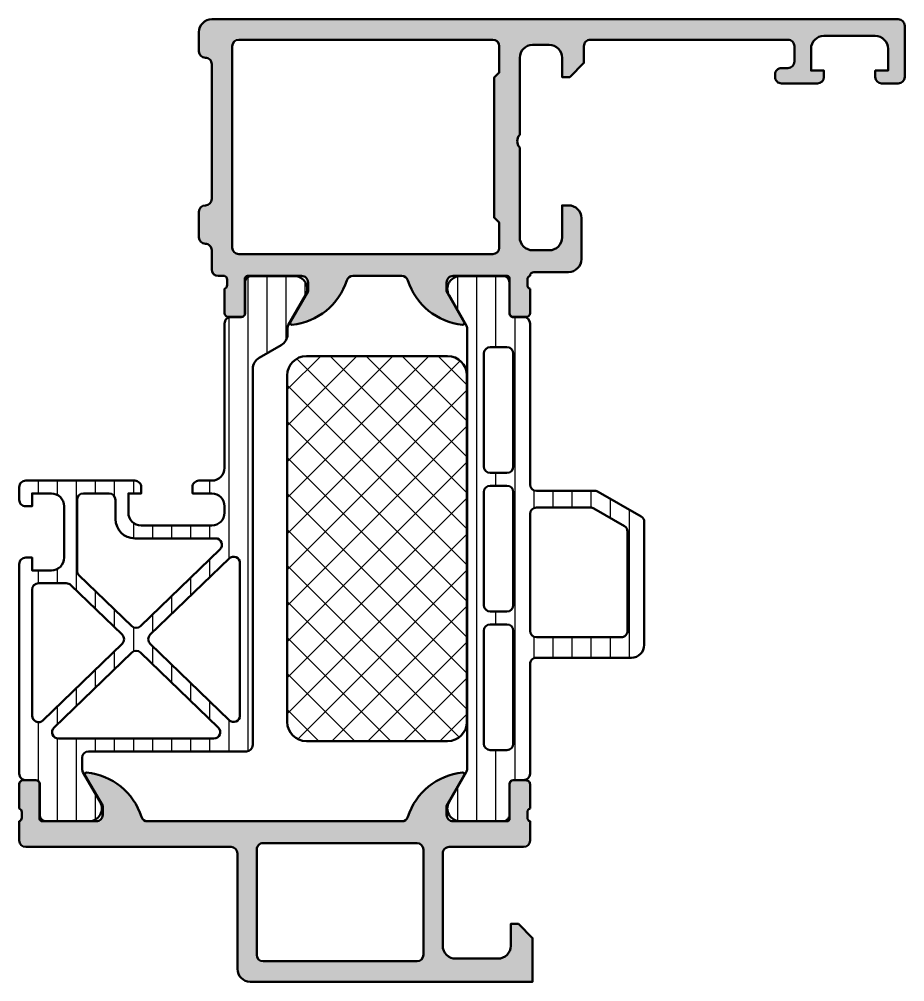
# Model space of a CAD drawing. Extents: x 0 to 69, y 0 to 75.
import ezdxf

# ---------------------------------------------------------------- set-up
doc = ezdxf.new("R2010")
doc.units = 0
for name, color, linetype, lineweight in [('0S-Alu contour', 7, 'Continuous', 50), ('0S-Alu hatch', 252, 'Continuous', 25), ('0S-Plastic contour', 254, 'Continuous', 50), ('0S-Plastic hatch', 253, 'Continuous', 25), ('0S-PT contour', 91, 'Continuous', 50), ('0S-PT hatch', 103, 'Continuous', 25)]:
    doc.layers.add(name, color=color, linetype=linetype, lineweight=lineweight)
pattern_1 = [(90, (0, 0), (-1.4859, 0), [])]

# ---------------------------------------------------------------- blocks, each defined once
blk = doc.blocks.new('391850__8C3DEA93_5169_4187_95EB_55DB8B06D2FC_')
at = {"layer": '0S-Alu hatch'}
h = blk.add_hatch(color=256, dxfattribs=at)
edge = h.paths.add_edge_path()
edge.add_line((59.39999999999225, 69.99999999999557), (62.19999999999473, 69.99999999999557))
edge.add_arc((62.19999999999473, 70.499999999996), 0.5000000000004406, 270, 360)
edge.add_line((62.69999999999518, 70.499999999996), (62.69999999999518, 70.99999999999645))
edge.add_line((62.69999999999518, 70.99999999999645), (61.69999999999427, 70.99999999999645))
edge.add_line((61.69999999999427, 70.99999999999645), (61.69999999999427, 72.69999999999796))
edge.add_ellipse((62.69999999999518, 72.69999999999793), major_axis=(-1.000000000000902, 0), ratio=1, start_angle=270.0000000000008, end_angle=360, ccw=False)
edge.add_line((62.69999999999516, 73.69999999999882), (66.69999999999872, 73.69999999999882))
edge.add_ellipse((66.69999999999872, 72.69999999999793), major_axis=(-1.000000000000909, 0), ratio=1, start_angle=180, end_angle=269.9999999999992, ccw=False)
edge.add_line((67.69999999999962, 72.69999999999796), (67.69999999999962, 70.99999999999645))
edge.add_line((67.69999999999962, 70.99999999999645), (66.69999999999871, 70.99999999999645))
edge.add_line((66.69999999999871, 70.99999999999645), (66.69999999999871, 70.499999999996))
edge.add_arc((67.19999999999916, 70.499999999996), 0.5000000000004406, 180, 270)
edge.add_line((67.19999999999916, 69.99999999999557), (68.50000000000031, 69.99999999999557))
edge.add_arc((68.50000000000031, 70.499999999996), 0.5000000000004406, 270, 360)
edge.add_line((69.00000000000075, 70.499999999996), (69.00000000000075, 74.49999999999955))
edge.add_arc((68.50000000000031, 74.49999999999953), 0.5000000000004547, 0, 90)
edge.add_line((68.50000000000031, 74.99999999999999), (15.00000000000077, 74.99999999999999))
edge.add_arc((15.00000000000077, 73.99999999999999), 1, 90.00000000000018, 180)
edge.add_line((14.00000000000077, 73.99999999999999), (14.00000000000077, 72.49999999999999))
edge.add_arc((14.50000000000077, 72.49999999999997), 0.4999999999999965, 180, 269.9999999999992)
edge.add_ellipse((14.50000000000079, 71.5), major_axis=(-0.4999999999999716, 0), ratio=1, start_angle=180, end_angle=270.00000000000364, ccw=False)
edge.add_line((15.00000000000077, 71.49999999999999), (15.00000000000077, 60.99999999999998))
edge.add_ellipse((14.50000000000077, 60.99999999999997), major_axis=(-0.4999999999999929, 0), ratio=1, start_angle=90, end_angle=180, ccw=False)
edge.add_arc((14.50000000000077, 59.99999999999999), 0.5, 90, 180)
edge.add_line((14.00000000000077, 59.99999999999999), (14.00000000000077, 57.99999999999998))
edge.add_arc((14.50000000000077, 57.99999999999998), 0.5, 180, 269.9999999999992)
edge.add_ellipse((14.50000000000077, 56.99999999999999), major_axis=(-0.4999999999999929, 0), ratio=1, start_angle=180, end_angle=270.0000000000004, ccw=False)
edge.add_line((15.00000000000077, 56.99999999999999), (15.00000000000077, 55.49999999999998))
edge.add_arc((15.50000000000077, 55.49999999999998), 0.5, 180, 270)
edge.add_line((15.50000000000077, 54.99999999999999), (16.00000000000075, 54.99999999999999))
edge.add_ellipse((15.90000000000074, 54.71715728752534), major_axis=(-0.3000000000000315, 0), ratio=1, start_angle=180, end_angle=250.52877936550829, ccw=False)
edge.add_line((16.20000000000076, 54.71715728752535), (16.20000000000077, 54.28284271247459))
edge.add_ellipse((15.90000000000077, 54.28284271247459), major_axis=(-0.2999999999999954, 0), ratio=1, start_angle=109.47122063448941, end_angle=180, ccw=False)
edge.add_line((16.00000000000077, 53.99999999999997), (16.00000000000077, 52.10000000000001))
edge.add_arc((16.3000000000008, 52.10000000000001), 0.3000000000000398, 180, 270)
edge.add_line((16.3000000000008, 51.79999999999997), (17.29000000000072, 51.79999999999998))
edge.add_arc((17.29000000000073, 52.10000000000001), 0.3000000000000398, 269.9999999999993, 360)
edge.add_line((17.59000000000076, 52.10000000000002), (17.59000000000076, 54.79999999999997))
edge.add_ellipse((17.79000000000076, 54.79999999999999), major_axis=(-0.1999999999999993, 0), ratio=1, start_angle=269.999999999999, end_angle=360, ccw=False)
edge.add_line((17.79000000000077, 54.99999999999999), (22.00000000000077, 54.99999999999998))
edge.add_ellipse((22.00000000000077, 54.49999999999999), major_axis=(-0.4999999999999929, 0), ratio=1, start_angle=180, end_angle=270.0000000000004, ccw=False)
edge.add_line((22.50000000000076, 54.49999999999998), (22.50000000000076, 53.79999999999999))
edge.add_line((22.50000000000076, 53.79999999999999), (21.1185045423784, 51.40717967697241))
edge.add_arc((21.23811978464907, 51.33811978464827), 0.1381197846482973, 150.0000000000003, 275.6225775507937)
edge.add_arc((20.76177675882696, 56.17660886184778), 5, 275.6225775507935, 342.2515836439298)
edge.add_ellipse((26.00000000000077, 54.49999999999997), major_axis=(-0.5000000000000039, 0), ratio=1, start_angle=270, end_angle=342.2515836439307, ccw=False)
edge.add_line((26.00000000000077, 54.99999999999998), (29.80000000000077, 54.99999999999999))
edge.add_ellipse((29.80000000000075, 54.49999999999995), major_axis=(-0.5000000000000285, 0), ratio=1, start_angle=197.748416356071, end_angle=269.99999999999676, ccw=False)
edge.add_arc((35.03822324117457, 56.17660886184779), 5.000000000000005, 197.7484163560702, 264.3774224492065)
edge.add_arc((34.56188021535247, 51.33811978464827), 0.1381197846482954, 264.3774224492046, 390.0000000000023)
edge.add_line((34.68149545762314, 51.40717967697242), (33.30000000000078, 53.79999999999999))
edge.add_line((33.30000000000078, 53.79999999999999), (33.30000000000077, 54.49999999999998))
edge.add_ellipse((33.80000000000077, 54.49999999999999), major_axis=(-0.4999999999999929, 0), ratio=1, start_angle=269.9999999999984, end_angle=360, ccw=False)
edge.add_line((33.80000000000078, 54.99999999999999), (38.01000000000077, 54.99999999999999))
edge.add_ellipse((38.01000000000076, 54.79999999999997), major_axis=(-0.2000000000000099, 0), ratio=1, start_angle=180, end_angle=269.99999999999795, ccw=False)
edge.add_line((38.21000000000078, 54.79999999999998), (38.21000000000078, 52.10000000000002))
edge.add_arc((38.51000000000082, 52.10000000000002), 0.3000000000000398, 180, 270)
edge.add_line((38.51000000000082, 51.79999999999998), (39.50000000000073, 51.79999999999998))
edge.add_arc((39.50000000000073, 52.10000000000002), 0.3000000000000398, 270, 360)
edge.add_line((39.80000000000077, 52.10000000000002), (39.80000000000077, 53.99999999999998))
edge.add_ellipse((39.90000000000076, 54.28284271247459), major_axis=(-0.2999999999999976, 0), ratio=1, start_angle=0, end_angle=70.52877936551027, ccw=False)
edge.add_line((39.60000000000077, 54.2828427124746), (39.60000000000077, 54.71715728752537))
edge.add_ellipse((39.90000000000076, 54.71715728752537), major_axis=(-0.29999999999999, 0), ratio=1, start_angle=289.47122063448717, end_angle=360, ccw=False)
edge.add_ellipse((40.10000000000078, 54.99999999999978), major_axis=(-0.3000000000000043, 0), ratio=1, start_angle=270.00000000000136, end_angle=360, ccw=False)
edge.add_line((40.10000000000077, 55.29999999999978), (42.80000000000076, 55.29999999999978))
edge.add_arc((42.80000000000077, 56.29999999999979), 1, 269.9999999999996, 360)
edge.add_line((43.80000000000077, 56.29999999999979), (43.80000000000077, 59.49999999999981))
edge.add_arc((42.80000000000075, 59.49999999999981), 1.000000000000014, 0, 90)
edge.add_line((42.80000000000075, 60.49999999999982), (42.30000000000075, 60.49999999999982))
edge.add_line((42.30000000000075, 60.49999999999982), (42.30000000000075, 57.9999999999998))
edge.add_ellipse((41.30000000000074, 57.99999999999979), major_axis=(-1.000000000000007, 0), ratio=1, start_angle=89.9999999999996, end_angle=180, ccw=False)
edge.add_line((41.30000000000073, 56.99999999999978), (40.00000000000071, 56.99999999999979))
edge.add_ellipse((40.00000000000071, 57.9999999999998), major_axis=(-1.000000000000007, 0), ratio=1, start_angle=0, end_angle=90.0000000000004, ccw=False)
edge.add_line((39.00000000000071, 57.9999999999998), (39.00000000000071, 64.99999999999989))
edge.add_ellipse((39.52500000000075, 65.4999999999999), major_axis=(-0.7250000000000345, 0), ratio=1, start_angle=-43.602818972702096, end_angle=43.60281897270261, ccw=False)
edge.add_line((39.00000000000071, 65.9999999999999), (39.00000000000071, 71.99999999999997))
edge.add_ellipse((40.00000000000072, 71.99999999999999), major_axis=(-1.000000000000014, 0), ratio=1, start_angle=270, end_angle=360, ccw=False)
edge.add_line((40.00000000000072, 73), (41.30000000000073, 72.99999999999999))
edge.add_ellipse((41.30000000000073, 71.99999999999997), major_axis=(-1.000000000000014, 0), ratio=1, start_angle=180, end_angle=270, ccw=False)
edge.add_line((42.30000000000075, 71.99999999999997), (42.30000000000075, 70.49999999999996))
edge.add_line((42.30000000000075, 70.49999999999996), (42.90000000000076, 70.49999999999996))
edge.add_line((42.90000000000076, 70.49999999999996), (44.00000000000076, 71.59999999999998))
edge.add_line((44.00000000000076, 71.59999999999998), (44.00000000000076, 72.89999999999857))
edge.add_ellipse((44.50000000000076, 72.89999999999858), major_axis=(-0.4999999999999929, 0), ratio=1, start_angle=269.9999999999992, end_angle=360, ccw=False)
edge.add_line((44.50000000000076, 73.39999999999857), (59.89999999999271, 73.39999999999856))
edge.add_ellipse((59.89999999999271, 72.89999999999813), major_axis=(-0.5000000000004264, 0), ratio=1, start_angle=180, end_angle=270.0000000000008, ccw=False)
edge.add_line((60.39999999999314, 72.89999999999813), (60.39999999999315, 71.69999999999706))
edge.add_ellipse((59.89999999999271, 71.69999999999706), major_axis=(-0.5000000000004406, 0), ratio=1, start_angle=90, end_angle=180, ccw=False)
edge.add_line((59.89999999999271, 71.19999999999662), (59.39999999999225, 71.19999999999662))
edge.add_arc((59.39999999999225, 70.69999999999618), 0.5000000000004406, 89.9999999999992, 180)
edge.add_line((58.8999999999918, 70.69999999999618), (58.8999999999918, 70.499999999996))
edge.add_arc((59.39999999999225, 70.499999999996), 0.5000000000004478, 180, 270.0000000000008)
edge = h.paths.add_edge_path()
edge.add_line((17.10000000000076, 73.39999999999999), (36.90000000000078, 73.39999999999998))
edge.add_ellipse((36.90000000000078, 72.89999999999999), major_axis=(-0.5, 0), ratio=1, start_angle=180, end_angle=270, ccw=False)
edge.add_line((37.40000000000077, 72.89999999999999), (37.40000000000077, 70.85))
edge.add_line((37.40000000000077, 70.85), (37.00000000000071, 70.4499999999999))
edge.add_line((37.00000000000071, 70.4499999999999), (37.00000000000071, 59.55000000000005))
edge.add_line((37.00000000000071, 59.55000000000005), (37.40000000000077, 59.14999999999999))
edge.add_line((37.40000000000077, 59.14999999999999), (37.40000000000077, 57.19999999999998))
edge.add_ellipse((36.90000000000078, 57.19999999999998), major_axis=(-0.5, 0), ratio=1, start_angle=90, end_angle=180, ccw=False)
edge.add_line((36.90000000000078, 56.69999999999999), (17.10000000000077, 56.69999999999999))
edge.add_ellipse((17.10000000000077, 57.19999999999998), major_axis=(-0.5, 0), ratio=1, start_angle=0, end_angle=90, ccw=False)
edge.add_line((16.60000000000077, 57.19999999999998), (16.60000000000076, 72.89999999999999))
edge.add_ellipse((17.10000000000076, 72.89999999999999), major_axis=(-0.5, 0), ratio=1, start_angle=270, end_angle=360, ccw=False)
at = {"layer": '0S-Alu contour', "color": 7}
for points in [[(68.50000000000031, 74.99999999999999), (15.00000000000077, 74.99999999999999)], [(69.00000000000075, 70.499999999996), (69.00000000000075, 74.49999999999955)], [(14.00000000000077, 73.99999999999999), (14.00000000000077, 72.49999999999999)], [(62.69999999999516, 73.69999999999882), (66.69999999999872, 73.69999999999882)], [(16.60000000000077, 57.19999999999998), (16.60000000000076, 72.89999999999999)], [(17.10000000000076, 73.39999999999999), (36.90000000000078, 73.39999999999998)], [(37.40000000000077, 72.89999999999999), (37.40000000000077, 70.85), (37.00000000000071, 70.4499999999999), (37.00000000000071, 59.55000000000005), (37.40000000000077, 59.14999999999999), (37.40000000000077, 57.19999999999998)], [(40.00000000000072, 73), (41.30000000000073, 72.99999999999999)], [(42.30000000000075, 71.99999999999997), (42.30000000000075, 70.49999999999996), (42.90000000000076, 70.49999999999996), (44.00000000000076, 71.59999999999998), (44.00000000000076, 72.89999999999857)], [(44.50000000000076, 73.39999999999857), (59.89999999999271, 73.39999999999856)], [(60.39999999999314, 72.89999999999813), (60.39999999999315, 71.69999999999706)], [(62.69999999999518, 70.499999999996), (62.69999999999518, 70.99999999999645), (61.69999999999427, 70.99999999999645), (61.69999999999427, 72.69999999999796)], [(67.69999999999962, 72.69999999999796), (67.69999999999962, 70.99999999999645), (66.69999999999871, 70.99999999999645), (66.69999999999871, 70.499999999996)], [(15.00000000000077, 71.49999999999999), (15.00000000000077, 60.99999999999998)], [(39.00000000000071, 65.9999999999999), (39.00000000000071, 71.99999999999997)], [(58.8999999999918, 70.69999999999618), (58.8999999999918, 70.499999999996)], [(59.89999999999271, 71.19999999999662), (59.39999999999225, 71.19999999999662)], [(59.39999999999225, 69.99999999999557), (62.19999999999473, 69.99999999999557)], [(67.19999999999916, 69.99999999999557), (68.50000000000031, 69.99999999999557)], [(39.00000000000071, 57.9999999999998), (39.00000000000071, 64.99999999999989)], [(42.80000000000075, 60.49999999999982), (42.30000000000075, 60.49999999999982), (42.30000000000075, 57.9999999999998)], [(14.00000000000077, 59.99999999999999), (14.00000000000077, 57.99999999999998)], [(43.80000000000077, 56.29999999999979), (43.80000000000077, 59.49999999999981)], [(15.00000000000077, 56.99999999999999), (15.00000000000077, 55.49999999999998)], [(36.90000000000078, 56.69999999999999), (17.10000000000077, 56.69999999999999)], [(41.30000000000073, 56.99999999999978), (40.00000000000071, 56.99999999999979)], [(15.50000000000077, 54.99999999999999), (16.00000000000075, 54.99999999999999)], [(17.59000000000076, 52.10000000000002), (17.59000000000076, 54.79999999999997)], [(17.79000000000077, 54.99999999999999), (22.00000000000077, 54.99999999999998)], [(26.00000000000077, 54.99999999999998), (29.80000000000077, 54.99999999999999)], [(33.80000000000078, 54.99999999999999), (38.01000000000077, 54.99999999999999)], [(38.21000000000078, 54.79999999999998), (38.21000000000078, 52.10000000000002)], [(40.10000000000077, 55.29999999999978), (42.80000000000076, 55.29999999999978)], [(16.20000000000076, 54.71715728752535), (16.20000000000077, 54.28284271247459)], [(22.50000000000076, 54.49999999999998), (22.50000000000076, 53.79999999999999), (21.1185045423784, 51.40717967697241)], [(34.68149545762314, 51.40717967697242), (33.30000000000078, 53.79999999999999), (33.30000000000077, 54.49999999999998)], [(39.60000000000077, 54.2828427124746), (39.60000000000077, 54.71715728752537)], [(16.00000000000077, 53.99999999999997), (16.00000000000077, 52.10000000000001)], [(39.80000000000077, 52.10000000000002), (39.80000000000077, 53.99999999999998)], [(16.3000000000008, 51.79999999999997), (17.29000000000072, 51.79999999999998)], [(38.51000000000082, 51.79999999999998), (39.50000000000073, 51.79999999999998)]]:
    blk.add_lwpolyline(points, dxfattribs=at)
for centre, radius, start, end in [((15.00000000000077, 73.99999999999999), 1, 90.00000000000018, 180), ((68.50000000000031, 74.49999999999953), 0.5000000000004547, 0, 90), ((14.50000000000077, 72.49999999999997), 0.4999999999999965, 180, 269.9999999999992), ((59.39999999999225, 70.69999999999618), 0.5000000000004406, 89.9999999999992, 180), ((59.39999999999225, 70.499999999996), 0.5000000000004478, 180, 270.0000000000008), ((62.19999999999473, 70.499999999996), 0.5000000000004406, 270, 0), ((67.19999999999916, 70.499999999996), 0.5000000000004406, 180, 270), ((68.50000000000031, 70.499999999996), 0.5000000000004406, 270, 0), ((14.50000000000077, 59.99999999999999), 0.5, 90, 180), ((42.80000000000075, 59.49999999999981), 1.000000000000014, 0, 90), ((14.50000000000077, 57.99999999999998), 0.5, 180, 269.9999999999992), ((42.80000000000077, 56.29999999999979), 1, 269.9999999999996, 0), ((15.50000000000077, 55.49999999999998), 0.5, 180, 270), ((20.76177675882696, 56.17660886184778), 5, 275.6225775507935, 342.2515836439298), ((35.03822324117457, 56.17660886184779), 5.000000000000005, 197.7484163560702, 264.3774224492065), ((16.3000000000008, 52.10000000000001), 0.3000000000000398, 180, 270), ((17.29000000000073, 52.10000000000001), 0.3000000000000398, 269.9999999999993, 0), ((38.51000000000082, 52.10000000000002), 0.3000000000000398, 180, 270), ((39.50000000000073, 52.10000000000002), 0.3000000000000398, 270, 0), ((21.23811978464907, 51.33811978464827), 0.1381197846482973, 150.0000000000003, 275.6225775507937), ((34.56188021535247, 51.33811978464827), 0.1381197846482954, 264.3774224492046, 30.00000000000228)]:
    blk.add_arc(centre, radius, start, end, dxfattribs=at)
at = {"layer": '0S-Alu contour', "color": 7, "extrusion": (0, 0, -1)}
for centre, radius, start, end in [((-62.69999999999518, 72.69999999999793), 1.000000000000902, 0, 89.9999999999992), ((-66.69999999999872, 72.69999999999793), 1.000000000000909, 90.00000000000081, 180), ((-17.10000000000076, 72.89999999999999), 0.5, 0, 90), ((-36.90000000000078, 72.89999999999999), 0.5, 90, 180), ((-40.00000000000072, 71.99999999999999), 1.000000000000014, 0, 90), ((-41.30000000000073, 71.99999999999997), 1.000000000000014, 90, 180), ((-44.50000000000076, 72.89999999999858), 0.4999999999999929, 0, 90.00000000000081), ((-59.89999999999271, 72.89999999999813), 0.5000000000004264, 89.9999999999992, 180), ((-14.50000000000079, 71.5), 0.4999999999999716, 89.99999999999633, 180), ((-59.89999999999271, 71.69999999999706), 0.5000000000004406, 180, 270), ((-39.52500000000075, 65.4999999999999), 0.7250000000000345, 316.3971810272974, 43.60281897270218), ((-14.50000000000077, 60.99999999999997), 0.4999999999999929, 180, 270), ((-40.00000000000071, 57.9999999999998), 1.000000000000007, 269.9999999999996, 0), ((-41.30000000000074, 57.99999999999979), 1.000000000000007, 180, 270.0000000000004), ((-14.50000000000077, 56.99999999999999), 0.4999999999999929, 89.99999999999959, 180), ((-17.10000000000077, 57.19999999999998), 0.5, 270, 0), ((-36.90000000000078, 57.19999999999998), 0.5, 180, 270), ((-15.90000000000074, 54.71715728752534), 0.3000000000000315, 109.4712206344917, 180), ((-17.79000000000076, 54.79999999999999), 0.1999999999999993, 0, 90.00000000000102), ((-22.00000000000077, 54.49999999999999), 0.4999999999999929, 89.99999999999959, 180), ((-26.00000000000077, 54.49999999999997), 0.5000000000000039, 17.74841635606928, 90), ((-29.80000000000075, 54.49999999999995), 0.5000000000000285, 90.00000000000325, 162.251583643929), ((-33.80000000000077, 54.49999999999999), 0.4999999999999929, 0, 90.0000000000016), ((-38.01000000000076, 54.79999999999997), 0.2000000000000099, 90.00000000000205, 180), ((-39.90000000000076, 54.71715728752537), 0.29999999999999, 0, 70.52877936551285), ((-40.10000000000078, 54.99999999999978), 0.3000000000000043, 0, 89.99999999999864), ((-15.90000000000077, 54.28284271247459), 0.2999999999999954, 180, 250.5287793655106), ((-39.90000000000076, 54.28284271247459), 0.2999999999999976, 289.4712206344897, 0)]:
    blk.add_arc(centre, radius, start, end, dxfattribs=at)
blk = doc.blocks.new('278259__2F10EE4E_2794_4F38_A70C_E7FDAC303C18___86965AC6_C106_489C_8899_C1FB82988A8C_')
at = {"layer": '0S-Plastic hatch'}
h = blk.add_hatch(dxfattribs=at)
h.set_pattern_fill('ANSI31', color=256, scale=0.4680000000000001, angle=45, style=0)
h.set_pattern_definition(pattern_1)
edge = h.paths.add_edge_path()
edge.add_ellipse((16.49999999999999, 51.28999999999997), major_axis=(-0.4999999999999965, 0), ratio=1, start_angle=269.9999999999996, end_angle=360, ccw=False)
edge.add_line((16.49999999999999, 51.78999999999996), (17.29999999999999, 51.78999999999996))
edge.add_arc((17.29999999999999, 52.08999999999996), 0.2999999999999971, 270, 360)
edge.add_line((17.59999999999999, 52.08999999999996), (17.59999999999999, 54.48999999999995))
edge.add_ellipse((18.09999999999999, 54.48999999999996), major_axis=(-0.4999999999999965, 0), ratio=1, start_angle=269.9999999999996, end_angle=360, ccw=False)
edge.add_line((18.09999999999999, 54.98999999999995), (21.44344900738298, 54.98999999999995))
edge.add_ellipse((21.44344900738298, 53.98999999999995), major_axis=(-1, 0), ratio=1, start_angle=150.0000000000001, end_angle=270, ccw=False)
edge.add_line((22.30947441116742, 53.48999999999995), (20.96698729810778, 51.1647441116742))
edge.add_arc((21.4, 50.91474411167419), 0.4999999999999949, 149.9999999999997, 180)
edge.add_line((20.9, 50.91474411167419), (20.89999999999999, 50.4685045423776))
edge.add_ellipse((19.89999999999995, 50.46850454237762), major_axis=(-1.000000000000039, 0), ratio=1, start_angle=120.00000000000131, end_angle=180, ccw=False)
edge.add_line((20.4, 49.60247913859316), (18.69999999999999, 48.62098368097079))
edge.add_arc((19.19999999999998, 47.75495827718636), 0.9999999999999941, 119.9999999999999, 180)
edge.add_line((18.19999999999999, 47.75495827718636), (18.19999999999999, 18.44999999999996))
edge.add_ellipse((17.69999999999999, 18.44999999999997), major_axis=(-0.5000000000000036, 0), ratio=1, start_angle=90.0000000000004, end_angle=180, ccw=False)
edge.add_line((17.69999999999999, 17.94999999999996), (5.399999999999998, 17.94999999999996))
edge.add_arc((5.399999999999998, 17.44999999999996), 0.5, 90, 180)
edge.add_line((4.899999999999998, 17.44999999999996), (4.899999999999991, 16.58525588832572))
edge.add_arc((5.399999999999998, 16.58525588832572), 0.5000000000000054, 180, 210.0000000000001)
edge.add_line((4.966987298107775, 16.33525588832572), (6.309474411167414, 14.00999999999996))
edge.add_ellipse((5.443449007382981, 13.50999999999996), major_axis=(-0.999999999999996, 0), ratio=1, start_angle=90, end_angle=210.0000000000003, ccw=False)
edge.add_line((5.44344900738298, 12.50999999999996), (2.099999999999994, 12.50999999999997))
edge.add_ellipse((2.099999999999988, 13.00999999999996), major_axis=(-0.4999999999999965, 0), ratio=1, start_angle=0, end_angle=90.00000000000063, ccw=False)
edge.add_line((1.599999999999991, 13.00999999999996), (1.599999999999994, 15.40999999999996))
edge.add_arc((1.29999999999999, 15.40999999999996), 0.3000000000000009, 0, 90)
edge.add_line((1.29999999999999, 15.70999999999996), (0.4999999999999929, 15.70999999999996))
edge.add_ellipse((0.4999999999999908, 16.20999999999996), major_axis=(-0.5, 0), ratio=1, start_angle=0, end_angle=90.00000000000023, ccw=False)
edge.add_line((-8.4e-15, 16.20999999999996), (0, 32.54999999999996))
edge.add_ellipse((0.4999999999999952, 32.54999999999997), major_axis=(-0.4999999999999952, 0), ratio=1, start_angle=269.99999999999943, end_angle=360, ccw=False)
edge.add_line((0.5, 33.04999999999996), (1, 33.04999999999996))
edge.add_line((1, 33.04999999999996), (1, 32.04999999999996))
edge.add_line((1, 32.04999999999996), (2.5, 32.04999999999996))
edge.add_arc((2.5, 33.04999999999996), 1, 270, 360)
edge.add_line((3.5, 33.04999999999996), (3.5, 37.04999999999996))
edge.add_arc((2.5, 37.04999999999996), 1, 0, 90)
edge.add_line((2.5, 38.04999999999996), (1, 38.04999999999996))
edge.add_line((1, 38.04999999999996), (1, 37.04999999999996))
edge.add_line((1, 37.04999999999996), (0.5, 37.04999999999996))
edge.add_ellipse((0.4999999999999953, 37.54999999999995), major_axis=(-0.4999999999999929, 0), ratio=1, start_angle=0, end_angle=90.00000000000063, ccw=False)
edge.add_line((0, 37.54999999999995), (0, 38.54999999999997))
edge.add_ellipse((0.4999999999999952, 38.54999999999998), major_axis=(-0.4999999999999952, 0), ratio=1, start_angle=269.99999999999943, end_angle=360, ccw=False)
edge.add_line((0.5, 39.04999999999997), (9, 39.04999999999997))
edge.add_ellipse((9.000000000000004, 38.54999999999998), major_axis=(-0.4999999999999929, 0), ratio=1, start_angle=180, end_angle=270.0000000000004, ccw=False)
edge.add_line((9.5, 38.54999999999997), (9.5, 38.04999999999997))
edge.add_line((9.5, 38.04999999999997), (8.5, 38.04999999999997))
edge.add_line((8.5, 38.04999999999997), (8.5, 36.54999999999997))
edge.add_arc((9.5, 36.54999999999997), 1, 180, 270)
edge.add_line((9.5, 35.54999999999997), (15, 35.54999999999997))
edge.add_arc((15, 36.54999999999997), 1, 270, 360)
edge.add_line((15.99999999999999, 36.54999999999997), (15.99999999999999, 37.04999999999997))
edge.add_arc((15, 37.04999999999997), 1, 0, 90)
edge.add_line((15, 38.04999999999997), (13.5, 38.04999999999997))
edge.add_line((13.5, 38.04999999999997), (13.5, 38.54999999999997))
edge.add_ellipse((13.99999999999999, 38.54999999999998), major_axis=(-0.4999999999999965, 0), ratio=1, start_angle=269.9999999999996, end_angle=360, ccw=False)
edge.add_line((14, 39.04999999999997), (14.99999999999999, 39.04999999999997))
edge.add_arc((14.99999999999999, 40.04999999999997), 1, 270, 360)
edge.add_line((15.99999999999999, 40.04999999999997), (15.99999999999999, 51.28999999999996))
edge = h.paths.add_edge_path()
edge.add_ellipse((9, 36.04999999999997), major_axis=(-1.5, 0), ratio=1, start_angle=0, end_angle=90, ccw=False)
edge.add_line((7.5, 36.04999999999997), (7.5, 37.54999999999997))
edge.add_arc((7, 37.54999999999997), 0.5, 0, 90)
edge.add_line((7, 38.04999999999997), (5, 38.04999999999997))
edge.add_arc((5, 37.54999999999997), 0.5, 90, 180)
edge.add_line((4.5, 37.54999999999997), (4.5, 32.04409741932563))
edge.add_arc((5, 32.04409741932563), 0.5, 180, 226)
edge.add_line((4.652670814770501, 31.6844275191563), (8.76178999044619, 27.71629725686179))
edge.add_arc((9.109119175675687, 28.07596715703112), 0.4999999999999997, 226.0000000000001, 313.9999999999993)
edge.add_line((9.456448360905181, 27.71629725686179), (15.64274046537988, 33.69033009983065))
edge.add_arc((15.29541128015038, 34.04999999999997), 0.4999999999999984, 314.0000000000005, 450)
edge.add_line((15.29541128015038, 34.54999999999997), (9, 34.54999999999997))
edge = h.paths.add_edge_path()
edge.add_arc((16.69999999999999, 32.62606837794602), 0.5, 0, 133.9999999999996)
edge.add_line((16.35267081477049, 32.98573827811534), (10.20134653007191, 27.04547346618376))
edge.add_arc((10.54867571530141, 26.68580356601444), 0.4999999999999997, 133.9999999999999, 226.0000000000001)
edge.add_line((10.20134653007191, 26.32613366584511), (16.35267081477049, 20.38586885391354))
edge.add_arc((16.69999999999999, 20.74553875408286), 0.4999999999999997, 226.0000000000001, 360)
edge.add_line((17.19999999999999, 20.74553875408286), (17.19999999999999, 32.62606837794602))
edge = h.paths.add_edge_path()
edge.add_arc((9.109119175675687, 25.29563997499777), 0.4999999999999972, 45.99999999999982, 133.9999999999996)
edge.add_line((8.761789990446191, 25.65530987516709), (2.708452592830035, 19.80966990016929))
edge.add_arc((3.055781778059532, 19.44999999999996), 0.5000000000000006, 133.9999999999999, 270)
edge.add_line((3.055781778059532, 18.94999999999996), (15.16245657329184, 18.94999999999997))
edge.add_arc((15.16245657329184, 19.44999999999996), 0.5, 270, 406)
edge.add_line((15.50978575852134, 19.80966990016929), (9.456448360905185, 25.65530987516709))
edge = h.paths.add_edge_path()
edge.add_arc((3.668070090216531, 30.54999999999996), 0.4999999999999997, 46.0000000000001, 90)
edge.add_line((3.668070090216531, 31.04999999999996), (1.5, 31.04999999999996))
edge.add_arc((1.5, 30.54999999999996), 0.5, 90, 180)
edge.add_line((1, 30.54999999999996), (1, 20.72792618291185))
edge.add_arc((1.5, 20.72792618291185), 0.4999999999999999, 180, 313.9999999999999)
edge.add_line((1.847329185229497, 20.36825628274252), (8.016891821279456, 26.32613366584511))
edge.add_arc((7.66956263604996, 26.68580356601444), 0.5000000000000009, 313.9999999999999, 406)
edge.add_line((8.01689182127946, 27.04547346618376), (4.015399275446029, 30.90966990016929))
at = {"layer": '0S-Alu contour', "color": 7}
for points in [[(4.5, 37.54999999999997), (4.5, 32.04409741932563)], [(7, 38.04999999999997), (5, 38.04999999999997)], [(7.5, 36.04999999999997), (7.5, 37.54999999999997)], [(15.29541128015038, 34.54999999999997), (9, 34.54999999999997)], [(9.456448360905181, 27.71629725686179), (15.64274046537988, 33.69033009983065)], [(16.35267081477049, 32.98573827811534), (10.20134653007191, 27.04547346618376)], [(17.19999999999999, 20.74553875408286), (17.19999999999999, 32.62606837794602)], [(4.652670814770501, 31.6844275191563), (8.76178999044619, 27.71629725686179)], [(3.668070090216531, 31.04999999999996), (1.5, 31.04999999999996)], [(8.01689182127946, 27.04547346618376), (4.015399275446029, 30.90966990016929)], [(1, 30.54999999999996), (1, 20.72792618291185)], [(1.847329185229497, 20.36825628274252), (8.016891821279456, 26.32613366584511)], [(10.20134653007191, 26.32613366584511), (16.35267081477049, 20.38586885391354)], [(8.761789990446191, 25.65530987516709), (2.708452592830035, 19.80966990016929)], [(15.50978575852134, 19.80966990016929), (9.456448360905185, 25.65530987516709)], [(3.055781778059532, 18.94999999999996), (15.16245657329184, 18.94999999999997)]]:
    blk.add_lwpolyline(points, dxfattribs=at)
for centre, radius, start, end in [((5, 37.54999999999997), 0.5, 90, 180), ((7, 37.54999999999997), 0.5, 0, 90), ((15.29541128015038, 34.04999999999997), 0.4999999999999984, 314.0000000000005, 90), ((16.69999999999999, 32.62606837794602), 0.5, 0, 133.9999999999996), ((5, 32.04409741932563), 0.5, 180, 226), ((1.5, 30.54999999999996), 0.5, 90, 180), ((3.668070090216531, 30.54999999999996), 0.4999999999999997, 46.0000000000001, 90), ((7.66956263604996, 26.68580356601444), 0.5000000000000009, 313.9999999999999, 45.99999999999996), ((9.109119175675687, 28.07596715703112), 0.4999999999999997, 226.0000000000001, 313.9999999999993), ((10.54867571530141, 26.68580356601444), 0.4999999999999997, 133.9999999999999, 226.0000000000001), ((9.109119175675687, 25.29563997499777), 0.4999999999999972, 45.99999999999982, 133.9999999999996), ((1.5, 20.72792618291185), 0.4999999999999999, 180, 313.9999999999999), ((16.69999999999999, 20.74553875408286), 0.4999999999999997, 226.0000000000001, 0), ((3.055781778059532, 19.44999999999996), 0.5000000000000006, 133.9999999999999, 270), ((15.16245657329184, 19.44999999999996), 0.5, 270, 45.99999999999996)]:
    blk.add_arc(centre, radius, start, end, dxfattribs=at)
at = {"layer": '0S-Alu contour', "color": 7, "extrusion": (0, 0, -1)}
blk.add_arc((-9, 36.04999999999997), 1.5, 270, 0, dxfattribs=at)
at = {"layer": '0S-Plastic contour', "color": 7}
for points in [[(18.09999999999999, 54.98999999999995), (21.44344900738298, 54.98999999999995)], [(17.59999999999999, 52.08999999999996), (17.59999999999999, 54.48999999999995)], [(22.30947441116742, 53.48999999999995), (20.96698729810778, 51.1647441116742)], [(16.49999999999999, 51.78999999999996), (17.29999999999999, 51.78999999999996)], [(15.99999999999999, 40.04999999999997), (15.99999999999999, 51.28999999999996)], [(20.9, 50.91474411167419), (20.89999999999999, 50.4685045423776)], [(20.4, 49.60247913859316), (18.69999999999999, 48.62098368097079)], [(18.19999999999999, 47.75495827718636), (18.19999999999999, 18.44999999999996)], [(0.5, 39.04999999999997), (9, 39.04999999999997)], [(14, 39.04999999999997), (14.99999999999999, 39.04999999999997)], [(0, 37.54999999999995), (0, 38.54999999999997)], [(9.5, 38.54999999999997), (9.5, 38.04999999999997), (8.5, 38.04999999999997), (8.5, 36.54999999999997)], [(15, 38.04999999999997), (13.5, 38.04999999999997), (13.5, 38.54999999999997)], [(2.5, 38.04999999999996), (1, 38.04999999999996), (1, 37.04999999999996), (0.5, 37.04999999999996)], [(3.5, 33.04999999999996), (3.5, 37.04999999999996)], [(15.99999999999999, 36.54999999999997), (15.99999999999999, 37.04999999999997)], [(9.5, 35.54999999999997), (15, 35.54999999999997)], [(0.5, 33.04999999999996), (1, 33.04999999999996), (1, 32.04999999999996), (2.5, 32.04999999999996)], [(-8.4e-15, 16.20999999999996), (0, 32.54999999999996)], [(4.899999999999998, 17.44999999999996), (4.899999999999991, 16.58525588832572)], [(17.69999999999999, 17.94999999999996), (5.399999999999998, 17.94999999999996)], [(4.966987298107775, 16.33525588832572), (6.309474411167414, 14.00999999999996)], [(1.29999999999999, 15.70999999999996), (0.4999999999999929, 15.70999999999996)], [(1.599999999999991, 13.00999999999996), (1.599999999999994, 15.40999999999996)], [(5.44344900738298, 12.50999999999996), (2.099999999999994, 12.50999999999997)]]:
    blk.add_lwpolyline(points, dxfattribs=at)
at = {"layer": '0S-Plastic contour', "color": 7, "extrusion": (0, 0, -1)}
for centre, radius, start, end in [((-18.09999999999999, 54.48999999999996), 0.4999999999999965, 0, 90.0000000000004), ((-21.44344900738298, 53.98999999999995), 1, 90, 210), ((-16.49999999999999, 51.28999999999997), 0.4999999999999965, 0, 90.0000000000004), ((-19.89999999999995, 50.46850454237762), 1.000000000000039, 180, 239.9999999999987), ((-0.4999999999999952, 38.54999999999998), 0.4999999999999952, 0, 90.00000000000055), ((-9.000000000000004, 38.54999999999998), 0.4999999999999929, 89.99999999999959, 180), ((-13.99999999999999, 38.54999999999998), 0.4999999999999965, 0, 90.0000000000004), ((-0.4999999999999953, 37.54999999999995), 0.4999999999999929, 269.9999999999994, 0), ((-0.4999999999999952, 32.54999999999997), 0.4999999999999952, 0, 90.00000000000055), ((-17.69999999999999, 18.44999999999997), 0.5000000000000036, 180, 269.9999999999996), ((-0.4999999999999908, 16.20999999999996), 0.5, 269.9999999999998, 0), ((-5.443449007382981, 13.50999999999996), 0.999999999999996, 149.9999999999997, 270), ((-2.099999999999988, 13.00999999999996), 0.4999999999999965, 269.9999999999994, 0)]:
    blk.add_arc(centre, radius, start, end, dxfattribs=at)
at = {"layer": '0S-Plastic contour', "color": 7}
for centre, radius, start, end in [((17.29999999999999, 52.08999999999996), 0.2999999999999971, 270, 0), ((21.4, 50.91474411167419), 0.4999999999999949, 149.9999999999997, 180), ((19.19999999999998, 47.75495827718636), 0.9999999999999941, 119.9999999999999, 180), ((14.99999999999999, 40.04999999999997), 1, 270, 0), ((2.5, 37.04999999999996), 1, 0, 90), ((15, 37.04999999999997), 1, 0, 90), ((9.5, 36.54999999999997), 1, 180, 270), ((15, 36.54999999999997), 1, 270, 0), ((2.5, 33.04999999999996), 1, 270, 0), ((5.399999999999998, 17.44999999999996), 0.5, 90, 180), ((5.399999999999998, 16.58525588832572), 0.5000000000000054, 180, 210.0000000000001), ((1.29999999999999, 15.40999999999996), 0.3000000000000009, 0, 90)]:
    blk.add_arc(centre, radius, start, end, dxfattribs=at)
blk = doc.blocks.new('391860__3805758E_26B3_400E_8AD7_8416C07ACF8A_')
at = {"layer": '0S-Alu hatch'}
h = blk.add_hatch(color=256, dxfattribs=at)
edge = h.paths.add_edge_path()
edge.add_line((39.79999999999999, 11), (39.79999999999999, 12.49999999999999))
edge.add_ellipse((39.89999999999998, 12.78284271247461), major_axis=(-0.2999999999999959, 0), ratio=1, start_angle=0, end_angle=70.52877936551022, ccw=False)
edge.add_line((39.59999999999999, 12.78284271247461), (39.59999999999999, 13.21715728752537))
edge.add_ellipse((39.89999999999999, 13.21715728752537), major_axis=(-0.3000000000000043, 0), ratio=1, start_angle=289.47122063449217, end_angle=360, ccw=False)
edge.add_line((39.79999999999999, 13.49999999999999), (39.79999999999999, 15.39999999999995))
edge.add_arc((39.49999999999995, 15.39999999999995), 0.3000000000000398, 0, 90.00000000000136)
edge.add_line((39.49999999999994, 15.69999999999999), (38.51000000000002, 15.69999999999999))
edge.add_arc((38.51000000000002, 15.39999999999995), 0.3000000000000398, 90, 180)
edge.add_line((38.20999999999999, 15.39999999999995), (38.20999999999999, 12.69999999999999))
edge.add_ellipse((38.00999999999998, 12.7), major_axis=(-0.2000000000000028, 0), ratio=1, start_angle=90, end_angle=180, ccw=False)
edge.add_line((38.00999999999998, 12.5), (33.8, 12.49999999999999))
edge.add_ellipse((33.79999999999999, 12.99999999999998), major_axis=(-0.4999999999999965, 0), ratio=1, start_angle=0, end_angle=90.0000000000008, ccw=False)
edge.add_line((33.3, 12.99999999999999), (33.3, 13.69999999999999))
edge.add_line((33.3, 13.69999999999999), (34.68149545762236, 16.09282032302754))
edge.add_arc((34.56188021535169, 16.1618802153517), 0.138119784648293, 329.999999999999, 455.6225775507956)
edge.add_arc((35.0382232411738, 11.32339113815219), 4.999999999999999, 95.6225775507937, 162.25158364393)
edge.add_ellipse((29.8, 12.99999999999998), major_axis=(-0.4999999999999922, 0), ratio=1, start_angle=89.9999999999996, end_angle=162.251583643931, ccw=False)
edge.add_line((29.8, 12.49999999999998), (9.999999999999986, 12.49999999999998))
edge.add_ellipse((9.999999999999988, 12.99999999999997), major_axis=(-0.4999999999999947, 0), ratio=1, start_angle=17.748416356070607, end_angle=89.99999999999977, ccw=False)
edge.add_arc((4.761776758826187, 11.32339113815215), 5.000000000000005, 17.74841635607022, 84.37742244920653)
edge.add_arc((5.238119784648283, 16.16188021535167), 0.1381197846482982, 84.3774224492073, 210.0000000000012)
edge.add_line((5.118504542377622, 16.09282032302752), (6.499999999999985, 13.69999999999996))
edge.add_line((6.499999999999985, 13.69999999999996), (6.499999999999985, 12.99999999999997))
edge.add_ellipse((5.999999999999986, 12.99999999999996), major_axis=(-0.4999999999999992, 0), ratio=1, start_angle=89.99999999999989, end_angle=180, ccw=False)
edge.add_line((5.999999999999985, 12.49999999999996), (1.789999999999992, 12.49999999999999))
edge.add_ellipse((1.78999999999999, 12.69999999999999), major_axis=(-0.2000000000000011, 0), ratio=1, start_angle=0, end_angle=90.00000000000051, ccw=False)
edge.add_line((1.589999999999989, 12.69999999999999), (1.589999999999989, 15.39999999999995))
edge.add_arc((1.289999999999949, 15.39999999999995), 0.3000000000000398, 0, 90)
edge.add_line((1.289999999999949, 15.69999999999999), (0.3000000000000256, 15.69999999999999))
edge.add_arc((0.3000000000000256, 15.39999999999995), 0.3000000000000327, 90, 180)
edge.add_line((-7.1e-15, 15.39999999999995), (-7.1e-15, 13.49999999999999))
edge.add_ellipse((-0.1000000000000209, 13.21715728752537), major_axis=(-0.3000000000000091, 0), ratio=1, start_angle=180, end_angle=250.5287793655072, ccw=False)
edge.add_line((0.1999999999999886, 13.21715728752537), (0.2000000000000242, 12.78284271247461))
edge.add_ellipse((-0.0999999999999938, 12.7828427124746), major_axis=(-0.3000000000000179, 0), ratio=1, start_angle=109.4712206344868, end_angle=180, ccw=False)
edge.add_line((-7.2e-15, 12.49999999999996), (-7.1e-15, 11))
edge.add_arc((0.4999999999999858, 10.99999999999999), 0.5, 180, 269.9999999999999)
edge.add_line((0.4999999999999856, 10.49999999999999), (16.49999999999999, 10.5))
edge.add_ellipse((16.49999999999999, 9.999999999999996), major_axis=(-0.5000000000000018, 0), ratio=1, start_angle=180, end_angle=269.9999999999996, ccw=False)
edge.add_line((16.99999999999999, 9.999999999999998), (16.99999999999999, 0.9999999999999822))
edge.add_arc((17.99999999999999, 0.9999999999999822), 1, 180, 270)
edge.add_line((17.99999999999999, -1.78e-14), (40, 0))
edge.add_line((40, 0), (40, 3.399999999999999))
edge.add_line((40, 3.399999999999999), (38.9, 4.499999999999999))
edge.add_line((38.9, 4.499999999999999), (38.3, 4.499999999999999))
edge.add_line((38.3, 4.499999999999999), (38.3, 2.799999999999999))
edge.add_ellipse((37.3, 2.800000000000002), major_axis=(-1, 0), ratio=1, start_angle=90, end_angle=180, ccw=False)
edge.add_line((37.3, 1.799999999999998), (34, 1.799999999999996))
edge.add_ellipse((33.99999999999999, 2.799999999999994), major_axis=(-0.999999999999998, 0), ratio=1, start_angle=0, end_angle=90.0000000000008, ccw=False)
edge.add_line((32.99999999999999, 2.799999999999995), (32.99999999999999, 9.999999999999995))
edge.add_ellipse((33.49999999999999, 10), major_axis=(-0.4999999999999929, 0), ratio=1, start_angle=269.9999999999992, end_angle=360, ccw=False)
edge.add_line((33.5, 10.49999999999999), (39.29999999999999, 10.5))
edge.add_arc((39.29999999999999, 11), 0.5, 270, 360)
edge = h.paths.add_edge_path()
edge.add_line((18.99999999999999, 10.8), (31, 10.8))
edge.add_ellipse((30.99999999999999, 10.3), major_axis=(-0.5000000000000036, 0), ratio=1, start_angle=180, end_angle=269.9999999999996, ccw=False)
edge.add_line((31.49999999999999, 10.29999999999999), (31.49999999999999, 2.099999999999996))
edge.add_ellipse((31, 2.099999999999995), major_axis=(-0.4999999999999999, 0), ratio=1, start_angle=90, end_angle=180, ccw=False)
edge.add_line((31, 1.599999999999995), (18.99999999999999, 1.599999999999994))
edge.add_ellipse((18.99999999999999, 2.099999999999994), major_axis=(-0.5, 0), ratio=1, start_angle=0, end_angle=89.9999999999996, ccw=False)
edge.add_line((18.49999999999999, 2.099999999999996), (18.49999999999998, 10.29999999999999))
edge.add_ellipse((18.99999999999998, 10.29999999999999), major_axis=(-0.5000000000000018, 0), ratio=1, start_angle=269.9999999999996, end_angle=360, ccw=False)
at = {"layer": '0S-Alu contour', "color": 7}
for points in [[(5.118504542377622, 16.09282032302752), (6.499999999999985, 13.69999999999996), (6.499999999999985, 12.99999999999997)], [(33.3, 12.99999999999999), (33.3, 13.69999999999999), (34.68149545762236, 16.09282032302754)], [(-7.1e-15, 15.39999999999995), (-7.1e-15, 13.49999999999999)], [(1.289999999999949, 15.69999999999999), (0.3000000000000256, 15.69999999999999)], [(1.589999999999989, 12.69999999999999), (1.589999999999989, 15.39999999999995)], [(38.20999999999999, 15.39999999999995), (38.20999999999999, 12.69999999999999)], [(39.49999999999994, 15.69999999999999), (38.51000000000002, 15.69999999999999)], [(39.79999999999999, 13.49999999999999), (39.79999999999999, 15.39999999999995)], [(0.1999999999999886, 13.21715728752537), (0.2000000000000242, 12.78284271247461)], [(39.59999999999999, 12.78284271247461), (39.59999999999999, 13.21715728752537)], [(-7.2e-15, 12.49999999999996), (-7.1e-15, 11)], [(5.999999999999985, 12.49999999999996), (1.789999999999992, 12.49999999999999)], [(29.8, 12.49999999999998), (9.999999999999986, 12.49999999999998)], [(38.00999999999998, 12.5), (33.8, 12.49999999999999)], [(39.79999999999999, 11), (39.79999999999999, 12.49999999999999)], [(18.99999999999999, 10.8), (31, 10.8)], [(0.4999999999999856, 10.49999999999999), (16.49999999999999, 10.5)], [(16.99999999999999, 9.999999999999998), (16.99999999999999, 0.999999999999982)], [(18.49999999999999, 2.099999999999996), (18.49999999999998, 10.29999999999999)], [(31.49999999999999, 10.29999999999999), (31.49999999999999, 2.099999999999995)], [(32.99999999999999, 2.799999999999995), (32.99999999999999, 9.999999999999995)], [(33.5, 10.49999999999999), (39.29999999999999, 10.5)], [(17.99999999999999, -1.78e-14), (40, 0), (40, 3.399999999999999), (38.9, 4.499999999999999), (38.3, 4.499999999999999), (38.3, 2.799999999999999)], [(31, 1.599999999999995), (18.99999999999999, 1.599999999999994)], [(37.3, 1.799999999999998), (34, 1.799999999999996)]]:
    blk.add_lwpolyline(points, dxfattribs=at)
for centre, radius, start, end in [((5.238119784648283, 16.16188021535167), 0.1381197846482982, 84.3774224492073, 210.0000000000012), ((4.761776758826187, 11.32339113815215), 5.000000000000005, 17.74841635607022, 84.37742244920653), ((35.0382232411738, 11.32339113815219), 4.999999999999999, 95.6225775507937, 162.25158364393), ((34.56188021535169, 16.1618802153517), 0.138119784648293, 329.999999999999, 95.62257755079555), ((0.3000000000000256, 15.39999999999995), 0.3000000000000327, 90, 180), ((1.289999999999949, 15.39999999999995), 0.3000000000000398, 0, 90), ((38.51000000000002, 15.39999999999995), 0.3000000000000398, 90, 180), ((39.49999999999995, 15.39999999999995), 0.3000000000000398, 0, 90.00000000000136), ((0.4999999999999858, 10.99999999999999), 0.5, 180, 269.9999999999999), ((39.29999999999999, 11), 0.5, 270, 0), ((17.99999999999999, 0.9999999999999822), 1, 180, 270)]:
    blk.add_arc(centre, radius, start, end, dxfattribs=at)
at = {"layer": '0S-Alu contour', "color": 7, "extrusion": (0, 0, -1)}
for centre, radius, start, end in [((0.1000000000000209, 13.21715728752537), 0.3000000000000091, 109.4712206344928, 180), ((0.0999999999999938, 12.7828427124746), 0.3000000000000179, 180, 250.5287793655132), ((-5.999999999999986, 12.99999999999996), 0.4999999999999992, 180, 270.0000000000001), ((-9.999999999999988, 12.99999999999997), 0.4999999999999947, 270.0000000000002, 342.2515836439294), ((-29.8, 12.99999999999998), 0.4999999999999922, 197.7484163560691, 270.0000000000004), ((-33.79999999999999, 12.99999999999998), 0.4999999999999965, 269.9999999999992, 0), ((-39.89999999999999, 13.21715728752537), 0.3000000000000043, 0, 70.52877936550784), ((-39.89999999999998, 12.78284271247461), 0.2999999999999959, 289.4712206344898, 0), ((-1.78999999999999, 12.69999999999999), 0.2000000000000011, 269.9999999999995, 0), ((-38.00999999999998, 12.7), 0.2000000000000028, 180, 270), ((-18.99999999999998, 10.29999999999999), 0.5000000000000018, 0, 90.0000000000004), ((-30.99999999999999, 10.3), 0.5000000000000036, 90.0000000000004, 180), ((-16.49999999999999, 9.999999999999996), 0.5000000000000018, 90.0000000000004, 180), ((-33.49999999999999, 10), 0.4999999999999929, 0, 90.00000000000081), ((-33.99999999999999, 2.799999999999994), 0.999999999999998, 269.9999999999992, 0), ((-37.3, 2.800000000000002), 1, 180, 270), ((-18.99999999999999, 2.099999999999994), 0.5, 270.0000000000004, 0), ((-31, 2.099999999999995), 0.4999999999999999, 180, 270)]:
    blk.add_arc(centre, radius, start, end, dxfattribs=at)
blk = doc.blocks.new('278259__8DADDE58_DD51_4B44_A1B8_68B53D452822___938F3246_DA78_4772_A1B6_F24BC71EB8F8_')
at = {"layer": '0S-Plastic hatch'}
h = blk.add_hatch(dxfattribs=at)
h.set_pattern_fill('ANSI31', color=256, scale=0.4680000000000001, angle=45, style=0)
h.set_pattern_definition(pattern_1)
edge = h.paths.add_edge_path()
edge.add_line((40.3, 38.24999999999999), (44.86602540378444, 38.24999999999999))
edge.add_ellipse((44.86602540378444, 37.74999999999999), major_axis=(-0.5, 0), ratio=1, start_angle=240.0000000000006, end_angle=270.0000000000008, ccw=False)
edge.add_line((45.11602540378444, 38.1830127018922), (48.45, 36.25814157129578))
edge.add_ellipse((48.2, 35.82512886940356), major_axis=(-0.5000000000000041, 0), ratio=1, start_angle=180, end_angle=240.00000000000028, ccw=False)
edge.add_line((48.7, 35.82512886940356), (48.7, 26.24999999999999))
edge.add_ellipse((47.7, 26.24999999999999), major_axis=(-1, 0), ratio=1, start_angle=90, end_angle=180, ccw=False)
edge.add_line((47.7, 25.24999999999999), (40.3, 25.24999999999999))
edge.add_arc((40.29999999999999, 24.74999999999999), 0.4999999999999965, 89.9999999999992, 180)
edge.add_line((39.8, 24.74999999999999), (39.8, 16.20999999999999))
edge.add_ellipse((39.3, 16.20999999999999), major_axis=(-0.5, 0), ratio=1, start_angle=90, end_angle=180, ccw=False)
edge.add_line((39.3, 15.70999999999999), (38.5, 15.70999999999999))
edge.add_arc((38.5, 15.40999999999999), 0.3000000000000007, 90.00000000000136, 180)
edge.add_line((38.2, 15.40999999999999), (38.2, 13.00999999999999))
edge.add_ellipse((37.7, 13.00999999999999), major_axis=(-0.5, 0), ratio=1, start_angle=89.9999999999992, end_angle=180, ccw=False)
edge.add_line((37.7, 12.50999999999999), (34.35655099261701, 12.50999999999999))
edge.add_ellipse((34.356550992617, 13.50999999999999), major_axis=(-1, 0), ratio=1, start_angle=-30.000000000000284, end_angle=90.0000000000004, ccw=False)
edge.add_line((33.49052558883256, 14.00999999999999), (34.83301270189222, 16.33525588832575))
edge.add_arc((34.39999999999987, 16.58525588832577), 0.5000000000001212, 330.0000000000047, 360)
edge.add_line((34.89999999999999, 16.58525588832574), (34.90000000000001, 50.91474411167423))
edge.add_arc((34.40000000000003, 50.91474411167423), 0.4999999999999787, 0, 30.00000000000135)
edge.add_line((34.83301270189222, 51.16474411167423), (33.49052558883258, 53.48999999999999))
edge.add_ellipse((34.35655099261702, 53.98999999999999), major_axis=(-0.9999999999999959, 0), ratio=1, start_angle=-90, end_angle=30.000000000000227, ccw=False)
edge.add_line((34.35655099261702, 54.98999999999998), (37.7, 54.98999999999998))
edge.add_ellipse((37.7, 54.48999999999998), major_axis=(-0.5, 0), ratio=1, start_angle=180, end_angle=270, ccw=False)
edge.add_line((38.2, 54.48999999999998), (38.2, 52.08999999999998))
edge.add_arc((38.5, 52.08999999999997), 0.29999999999999, 180, 270.0000000000027)
edge.add_line((38.50000000000001, 51.78999999999998), (39.30000000000001, 51.78999999999998))
edge.add_ellipse((39.30000000000001, 51.28999999999998), major_axis=(-0.5, 0), ratio=1, start_angle=180, end_angle=270, ccw=False)
edge.add_line((39.8, 51.28999999999998), (39.8, 38.74999999999999))
edge.add_arc((40.3, 38.74999999999998), 0.4999999999999929, 180, 270)
edge = h.paths.add_edge_path()
edge.add_arc((46.9, 35.07457351945705), 0.499999999999998, 0, 59.99999999999986)
edge.add_line((47.15, 35.50758622134927), (44.76769145362397, 36.88301270189221))
edge.add_arc((44.51769145362398, 36.44999999999999), 0.5, 60.00000000000097, 90)
edge.add_line((44.51769145362398, 36.94999999999999), (40.3, 36.94999999999999))
edge.add_arc((40.3, 36.44999999999999), 0.5, 90, 180)
edge.add_line((39.8, 36.44999999999999), (39.8, 27.34999999999999))
edge.add_arc((40.3, 27.34999999999999), 0.5, 180, 270)
edge.add_line((40.3, 26.84999999999999), (46.9, 26.84999999999999))
edge.add_arc((46.9, 27.34999999999999), 0.5, 269.9999999999992, 360)
edge.add_line((47.40000000000001, 27.34999999999999), (47.40000000000001, 35.07457351945705))
edge = h.paths.add_edge_path()
edge.add_line((38, 38.64999999999999), (36.7, 38.64999999999999))
edge.add_arc((36.7, 38.14999999999999), 0.5, 90, 180)
edge.add_line((36.2, 38.14999999999999), (36.2, 29.34999999999999))
edge.add_arc((36.7, 29.34999999999999), 0.5, 180, 270)
edge.add_line((36.7, 28.84999999999999), (38, 28.84999999999999))
edge.add_arc((38, 29.34999999999999), 0.5, 270, 360)
edge.add_line((38.5, 29.34999999999999), (38.5, 38.14999999999999))
edge.add_arc((38, 38.14999999999999), 0.5, 0, 90)
edge = h.paths.add_edge_path()
edge.add_line((38, 27.84999999999999), (36.7, 27.84999999999999))
edge.add_arc((36.7, 27.34999999999999), 0.5, 90, 180)
edge.add_line((36.2, 27.34999999999999), (36.2, 18.54999999999999))
edge.add_arc((36.7, 18.54999999999999), 0.5, 180, 270)
edge.add_line((36.7, 18.04999999999999), (38, 18.04999999999999))
edge.add_arc((38, 18.54999999999999), 0.5, 270, 360)
edge.add_line((38.5, 18.54999999999999), (38.5, 27.34999999999999))
edge.add_arc((38, 27.34999999999999), 0.5, 0, 90)
edge = h.paths.add_edge_path()
edge.add_arc((38, 48.94999999999999), 0.5, 0, 90)
edge.add_line((38, 49.44999999999999), (36.7, 49.44999999999999))
edge.add_arc((36.7, 48.94999999999999), 0.5, 90, 180)
edge.add_line((36.2, 48.94999999999999), (36.2, 40.14999999999999))
edge.add_arc((36.7, 40.14999999999999), 0.5, 180, 270)
edge.add_line((36.7, 39.64999999999999), (38, 39.64999999999999))
edge.add_arc((38, 40.14999999999999), 0.5, 270, 360)
edge.add_line((38.5, 40.14999999999999), (38.5, 48.94999999999999))
at = {"layer": '0S-Alu contour', "color": 7}
for points in [[(36.2, 48.94999999999999), (36.2, 40.14999999999999)], [(38, 49.44999999999999), (36.7, 49.44999999999999)], [(38.5, 40.14999999999999), (38.5, 48.94999999999999)], [(36.7, 39.64999999999999), (38, 39.64999999999999)], [(38, 38.64999999999999), (36.7, 38.64999999999999)], [(36.2, 38.14999999999999), (36.2, 29.34999999999999)], [(38.5, 29.34999999999999), (38.5, 38.14999999999999)], [(44.51769145362398, 36.94999999999999), (40.3, 36.94999999999999)], [(47.15, 35.50758622134927), (44.76769145362397, 36.88301270189221)], [(39.8, 36.44999999999999), (39.8, 27.34999999999999)], [(47.40000000000001, 27.34999999999999), (47.40000000000001, 35.07457351945705)], [(36.7, 28.84999999999999), (38, 28.84999999999999)], [(38, 27.84999999999999), (36.7, 27.84999999999999)], [(36.2, 27.34999999999999), (36.2, 18.54999999999999)], [(38.5, 18.54999999999999), (38.5, 27.34999999999999)], [(40.3, 26.84999999999999), (46.9, 26.84999999999999)], [(36.7, 18.04999999999999), (38, 18.04999999999999)]]:
    blk.add_lwpolyline(points, dxfattribs=at)
for centre, radius, start, end in [((36.7, 48.94999999999999), 0.5, 90, 180), ((38, 48.94999999999999), 0.5, 0, 90), ((36.7, 40.14999999999999), 0.5, 180, 270), ((38, 40.14999999999999), 0.5, 270, 0), ((36.7, 38.14999999999999), 0.5, 90, 180), ((38, 38.14999999999999), 0.5, 0, 90), ((40.3, 36.44999999999999), 0.5, 90, 180), ((44.51769145362398, 36.44999999999999), 0.5, 60.00000000000097, 90), ((46.9, 35.07457351945705), 0.499999999999998, 0, 59.99999999999986), ((36.7, 29.34999999999999), 0.5, 180, 270), ((38, 29.34999999999999), 0.5, 270, 0), ((36.7, 27.34999999999999), 0.5, 90, 180), ((38, 27.34999999999999), 0.5, 0, 90), ((40.3, 27.34999999999999), 0.5, 180, 270), ((46.9, 27.34999999999999), 0.5, 269.9999999999992, 0), ((36.7, 18.54999999999999), 0.5, 180, 270), ((38, 18.54999999999999), 0.5, 270, 0)]:
    blk.add_arc(centre, radius, start, end, dxfattribs=at)
at = {"layer": '0S-Plastic contour', "color": 7}
for points in [[(34.35655099261702, 54.98999999999998), (37.7, 54.98999999999998)], [(38.2, 54.48999999999998), (38.2, 52.08999999999998)], [(34.83301270189222, 51.16474411167423), (33.49052558883258, 53.48999999999999)], [(38.50000000000001, 51.78999999999998), (39.30000000000001, 51.78999999999998)], [(39.8, 51.28999999999998), (39.8, 38.74999999999999)], [(34.89999999999999, 16.58525588832574), (34.90000000000001, 50.91474411167423)], [(40.3, 38.24999999999999), (44.86602540378444, 38.24999999999999)], [(45.11602540378444, 38.1830127018922), (48.45, 36.25814157129578)], [(48.7, 35.82512886940356), (48.7, 26.24999999999999)], [(47.7, 25.24999999999999), (40.3, 25.24999999999999)], [(39.8, 24.74999999999999), (39.8, 16.20999999999999)], [(33.49052558883256, 14.00999999999999), (34.83301270189222, 16.33525588832575)], [(38.2, 15.40999999999999), (38.2, 13.00999999999999)], [(39.3, 15.70999999999999), (38.5, 15.70999999999999)], [(37.7, 12.50999999999999), (34.35655099261701, 12.50999999999999)]]:
    blk.add_lwpolyline(points, dxfattribs=at)
at = {"layer": '0S-Plastic contour', "color": 7, "extrusion": (0, 0, -1)}
for centre, radius, start, end in [((-34.35655099261702, 53.98999999999999), 0.9999999999999959, 329.9999999999999, 90), ((-37.7, 54.48999999999998), 0.5, 90, 180), ((-39.30000000000001, 51.28999999999998), 0.5, 90, 180), ((-44.86602540378444, 37.74999999999999), 0.5, 89.9999999999992, 119.9999999999994), ((-48.2, 35.82512886940356), 0.5000000000000041, 119.9999999999997, 180), ((-47.7, 26.24999999999999), 1, 180, 270), ((-39.3, 16.20999999999999), 0.5, 180, 270), ((-34.356550992617, 13.50999999999999), 1, 269.9999999999996, 30.00000000000027), ((-37.7, 13.00999999999999), 0.5, 180, 270.0000000000008)]:
    blk.add_arc(centre, radius, start, end, dxfattribs=at)
at = {"layer": '0S-Plastic contour', "color": 7}
for centre, radius, start, end in [((38.5, 52.08999999999997), 0.29999999999999, 180, 270.0000000000027), ((34.40000000000003, 50.91474411167423), 0.4999999999999787, 0, 30.00000000000135), ((40.3, 38.74999999999998), 0.4999999999999929, 180, 270), ((40.29999999999999, 24.74999999999999), 0.4999999999999965, 89.9999999999992, 180), ((34.39999999999987, 16.58525588832577), 0.5000000000001212, 330.0000000000047, 0), ((38.5, 15.40999999999999), 0.3000000000000007, 90.00000000000136, 180)]:
    blk.add_arc(centre, radius, start, end, dxfattribs=at)
blk = doc.blocks.new('480860__8AD6904D_B3A1_4CCB_BF33_77511C9F9703_')
at = {"layer": '0S-PT hatch'}
h = blk.add_hatch(dxfattribs=at)
h.set_pattern_fill('ANSI37', color=256, scale=0.625, angle=90, style=0)
h.set_pattern_definition([(135, (0, 0), (-1.403165018917055, -1.403165018917055), []), (225, (0, 0), (1.403165018917055, -1.403165018917055), [])])
edge = h.paths.add_edge_path()
edge.add_line((33.38, 48.75), (22.37999999999999, 48.74999999999999))
edge.add_arc((22.37999999999999, 47.24999999999998), 1.5, 90, 180)
edge.add_line((20.88, 47.24999999999998), (20.88, 20.24999999999999))
edge.add_arc((22.38000000000001, 20.24999999999999), 1.499999999999996, 180, 270)
edge.add_line((22.38000000000001, 18.74999999999999), (33.38000000000001, 18.74999999999999))
edge.add_arc((33.38000000000001, 20.24999999999999), 1.5, 270, 360)
edge.add_line((34.88000000000001, 20.24999999999999), (34.87999999999999, 47.24999999999999))
edge.add_arc((33.38, 47.24999999999999), 1.5, 0, 90)
at = {"layer": '0S-PT contour', "color": 7}
for points in [[(33.38, 48.75), (22.37999999999999, 48.74999999999999)], [(20.88, 47.24999999999998), (20.88, 20.24999999999999)], [(34.88000000000001, 20.24999999999999), (34.87999999999999, 47.24999999999999)], [(22.38000000000001, 18.74999999999999), (33.38000000000001, 18.74999999999999)]]:
    blk.add_lwpolyline(points, dxfattribs=at)
for centre, radius, start, end in [((22.37999999999999, 47.24999999999998), 1.5, 90, 180), ((33.38, 47.24999999999999), 1.5, 0, 90), ((22.38000000000001, 20.24999999999999), 1.499999999999996, 180, 270), ((33.38000000000001, 20.24999999999999), 1.5, 270, 0)]:
    blk.add_arc(centre, radius, start, end, dxfattribs=at)
blk = doc.blocks.new('480860__A1C20C9B_6159_4AFD_9F3C_64FD24CDB100_')
at = {"layer": '0S-Alu contour', "color": 7}
for name in ['391850__8C3DEA93_5169_4187_95EB_55DB8B06D2FC_', '391860__3805758E_26B3_400E_8AD7_8416C07ACF8A_']:
    blk.add_blockref(name, (0, 0), dxfattribs=at)
at = {"layer": '0S-Plastic contour', "color": 7}
for name in ['278259__2F10EE4E_2794_4F38_A70C_E7FDAC303C18___86965AC6_C106_489C_8899_C1FB82988A8C_', '278259__8DADDE58_DD51_4B44_A1B8_68B53D452822___938F3246_DA78_4772_A1B6_F24BC71EB8F8_']:
    blk.add_blockref(name, (0, 0), dxfattribs=at)
at = {"layer": '0S-PT contour', "color": 7}
blk.add_blockref('480860__8AD6904D_B3A1_4CCB_BF33_77511C9F9703_', (0, 0), dxfattribs=at)

msp = doc.modelspace()

# ---------------------------------------------------------------- block references
at = {"layer": '0S-Alu contour', "color": 7}
msp.add_blockref('480860__A1C20C9B_6159_4AFD_9F3C_64FD24CDB100_', (0, 0), dxfattribs=at)

doc.saveas('drawing.dxf')
